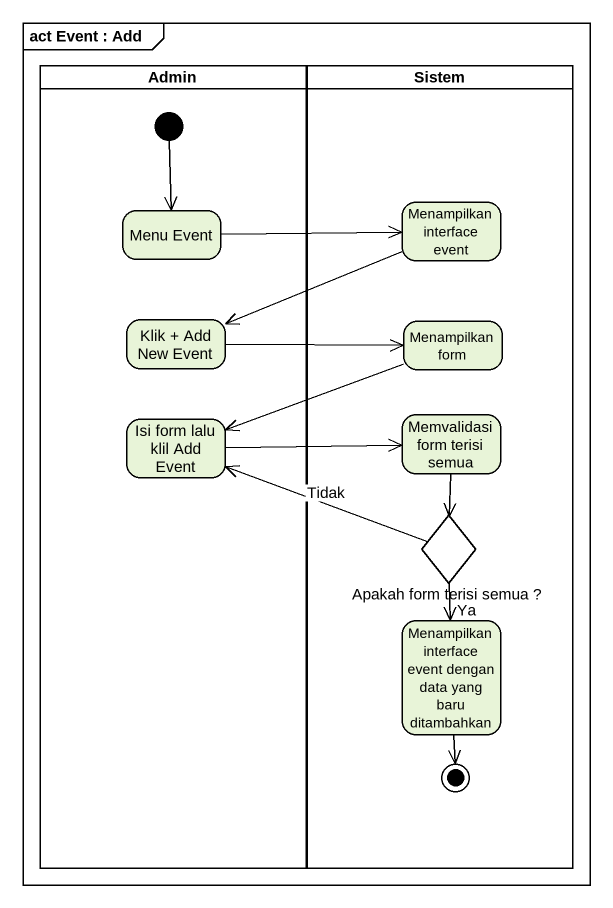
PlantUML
@startuml
mainframe act Event : Add
hide empty description
state Admin <<partition>> {
  state "Menu Event" as Menu_Event
  state "Klik + Add New Event" as Klik_Add_New_Event
  state "Isi form lalu klil Add Event" as Isi_form_lalu_klil_Add_Event
  [*] --> Menu_Event
}
state Sistem <<partition>> {
  state "Menampilkan interface event" as Menampilkan_interface_event
  state "Menampilkan form" as Menampilkan_form
  state "Memvalidasi form terisi semua" as Memvalidasi_form_terisi
  state "Apakah form terisi semua ?" as Apakah_form_terisi_semua <<choice>>
  state "Menampilkan interface event dengan data yang baru ditambahkan" as Menampilkan_interface_event_2
  Menampilkan_interface_event_2 --> [*]
}
Menu_Event -right-> Menampilkan_interface_event
Menampilkan_interface_event -left-> Klik_Add_New_Event
Klik_Add_New_Event -right-> Menampilkan_form
Menampilkan_form -left-> Isi_form_lalu_klil_Add_Event
Isi_form_lalu_klil_Add_Event -right-> Memvalidasi_form_terisi
Memvalidasi_form_terisi --> Apakah_form_terisi_semua
Apakah_form_terisi_semua -left-> Isi_form_lalu_klil_Add_Event : Tidak
Apakah_form_terisi_semua --> Menampilkan_interface_event_2 : Ya
@enduml
